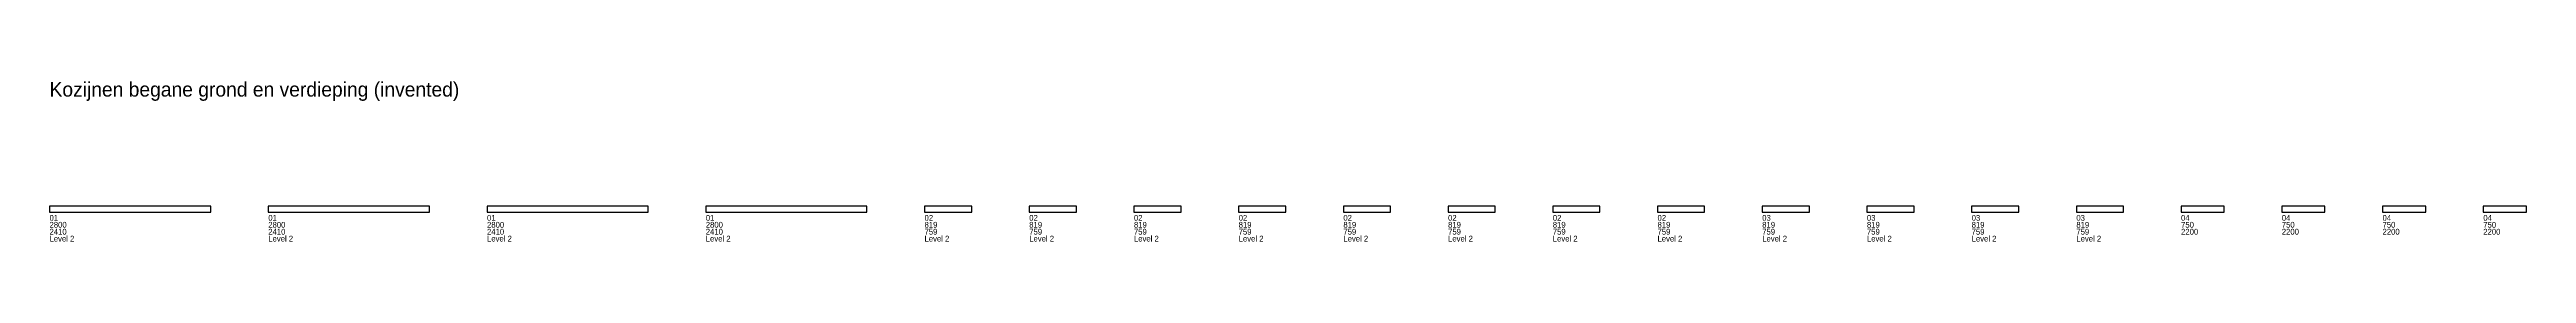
# Model space of a CAD drawing. Header units: millimetres. Extents: x 0 to 85401, y -631 to 2263.
# Drawn here: x 0 to 43028, y -511 to 2263 of the extents above; entities that cross this region are included whole.
import ezdxf

# ---------------------------------------------------------------- set-up
doc = ezdxf.new("R2010")
doc.units = ezdxf.units.MM
doc.layers.add('KOZIJNEN', color=7, linetype='Continuous')
doc.layers.add('TEKST', color=7, linetype='Continuous')

# ---------------------------------------------------------------- blocks, each defined once
blk = doc.blocks.new('KOZ-01')
blk.add_lwpolyline([(0, 0), (2800, 0), (2800, 100), (0, 100)], close=True)
for tag, p in [('VERDIEPING', (0, -510)), ('MERK', (0, -150)), ('BREEDTE', (0, -270)), ('HOOGTE', (0, -390)), ('DRAAIRICHTING', (0, -630))]:
    blk.add_attdef(tag, p, '', height=100)
blk = doc.blocks.new('KOZ-02')
blk.add_lwpolyline([(0, 0), (819, 0), (819, 100), (0, 100)], close=True)
for tag, p in [('VERDIEPING', (0, -510)), ('MERK', (0, -150)), ('BREEDTE', (0, -270)), ('HOOGTE', (0, -390)), ('DRAAIRICHTING', (0, -630))]:
    blk.add_attdef(tag, p, '', height=100)
blk = doc.blocks.new('KOZ-03')
blk.add_lwpolyline([(0, 0), (819, 0), (819, 100), (0, 100)], close=True)
for tag, p in [('VERDIEPING', (0, -510)), ('MERK', (0, -150)), ('BREEDTE', (0, -270)), ('HOOGTE', (0, -390)), ('DRAAIRICHTING', (0, -630))]:
    blk.add_attdef(tag, p, '', height=100)
blk = doc.blocks.new('KOZ-04')
blk.add_lwpolyline([(0, 0), (750, 0), (750, 100), (0, 100)], close=True)
for tag, p in [('VERDIEPING', (0, -510)), ('MERK', (0, -150)), ('BREEDTE', (0, -270)), ('HOOGTE', (0, -390)), ('DRAAIRICHTING', (0, -630))]:
    blk.add_attdef(tag, p, '', height=100)

msp = doc.modelspace()

# ---------------------------------------------------------------- block references
at = {"layer": 'KOZIJNEN'}
for name, p, values in [('KOZ-01', (0, 0), {'MERK': '01', 'BREEDTE': '2800', 'HOOGTE': '2410', 'VERDIEPING': 'Level 2'}), ('KOZ-01', (3800, 0), {'MERK': '01', 'BREEDTE': '2800', 'HOOGTE': '2410', 'VERDIEPING': 'Level 2'}), ('KOZ-01', (7600, 0), {'MERK': '01', 'BREEDTE': '2800', 'HOOGTE': '2410', 'VERDIEPING': 'Level 2'}), ('KOZ-01', (11400, 0), {'MERK': '01', 'BREEDTE': '2800', 'HOOGTE': '2410', 'VERDIEPING': 'Level 2'}), ('KOZ-02', (15200, 0), {'MERK': '02', 'BREEDTE': '819', 'HOOGTE': '759', 'VERDIEPING': 'Level 2'}), ('KOZ-02', (17019, 0), {'MERK': '02', 'BREEDTE': '819', 'HOOGTE': '759', 'VERDIEPING': 'Level 2'}), ('KOZ-02', (18838, 0), {'MERK': '02', 'BREEDTE': '819', 'HOOGTE': '759', 'VERDIEPING': 'Level 2'}), ('KOZ-02', (20657, 0), {'MERK': '02', 'BREEDTE': '819', 'HOOGTE': '759', 'VERDIEPING': 'Level 2'}), ('KOZ-02', (22476, 0), {'MERK': '02', 'BREEDTE': '819', 'HOOGTE': '759', 'VERDIEPING': 'Level 2'}), ('KOZ-02', (24295, 0), {'MERK': '02', 'BREEDTE': '819', 'HOOGTE': '759', 'VERDIEPING': 'Level 2'}), ('KOZ-02', (26114, 0), {'MERK': '02', 'BREEDTE': '819', 'HOOGTE': '759', 'VERDIEPING': 'Level 2'}), ('KOZ-02', (27933, 0), {'MERK': '02', 'BREEDTE': '819', 'HOOGTE': '759', 'VERDIEPING': 'Level 2'}), ('KOZ-03', (29752, 0), {'MERK': '03', 'BREEDTE': '819', 'HOOGTE': '759', 'VERDIEPING': 'Level 2'}), ('KOZ-03', (31571, 0), {'MERK': '03', 'BREEDTE': '819', 'HOOGTE': '759', 'VERDIEPING': 'Level 2'}), ('KOZ-03', (33390, 0), {'MERK': '03', 'BREEDTE': '819', 'HOOGTE': '759', 'VERDIEPING': 'Level 2'}), ('KOZ-03', (35209, 0), {'MERK': '03', 'BREEDTE': '819', 'HOOGTE': '759', 'VERDIEPING': 'Level 2'}), ('KOZ-04', (37028, 0), {'MERK': '04', 'BREEDTE': '750', 'HOOGTE': '2200'}), ('KOZ-04', (38778, 0), {'MERK': '04', 'BREEDTE': '750', 'HOOGTE': '2200'}), ('KOZ-04', (40528, 0), {'MERK': '04', 'BREEDTE': '750', 'HOOGTE': '2200'}), ('KOZ-04', (42278, 0), {'MERK': '04', 'BREEDTE': '750', 'HOOGTE': '2200'})]:
    msp.add_blockref(name, p, dxfattribs=at).add_auto_attribs(values)

# ---------------------------------------------------------------- texts
at = {"layer": 'TEKST'}
msp.add_text('Kozijnen begane grond en verdieping (invented)', height=250, dxfattribs=at).set_placement((0, 2000))

doc.saveas('drawing.dxf')
